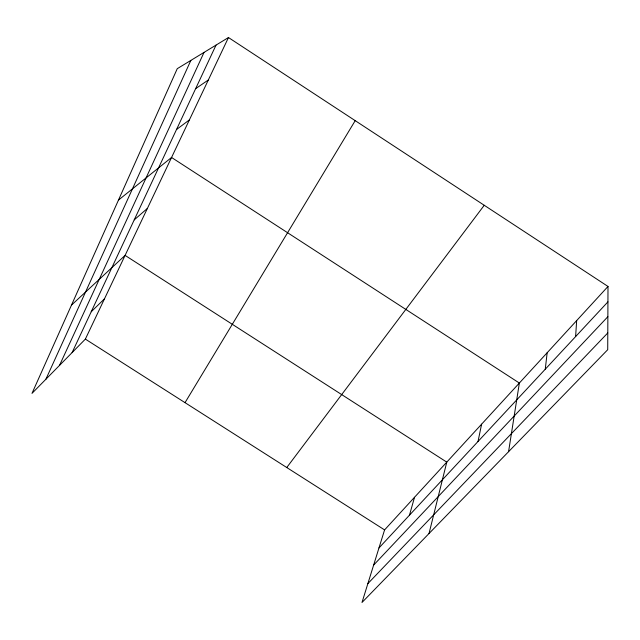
<?xml version="1.0" encoding="UTF-8"?>
<svg xmlns="http://www.w3.org/2000/svg" width="640" height="640" viewBox="0 0 640 640"><rect width="100%" height="100%" fill="white"/><g stroke="black" fill="none" stroke-linecap="round" stroke-linejoin="round"><path stroke-width="0.96" d="M608 286.448L607.72 349.704L362 602.464L384.584 529.904L608 286.448L228.472 37.536L177.256 68.68L32 393.368L85.368 339.104L228.472 37.536M575.616 336.592L576.656 320.608M545.264 369.216L547.16 352.752M508.568 451.696L519.36 383.048L171.56 157.472L118.48 200.072M478.016 441.496L481.616 424.176M429.024 533.52L446.784 462.136L125.096 255.392L71.48 305.112M409.472 515.168L414.528 497.28M45.88 379.256L190.864 60.4M59.496 365.408L204.024 52.408M72.104 352.592L216.024 45.112M185.024 402.656L355.208 120.656M286.76 467.528L484.24 205.28M378.968 547.952L607.928 301.856M373.632 565.096L607.864 316.688M367.864 583.608L607.792 332.928M91.208 311.768L104.48 298.824M134.216 219.88L147.384 208.424M176.52 129.512L189.392 119.896M195.64 88.656L208.328 79.992M85.368 339.104L384.584 529.904"/></g></svg>
